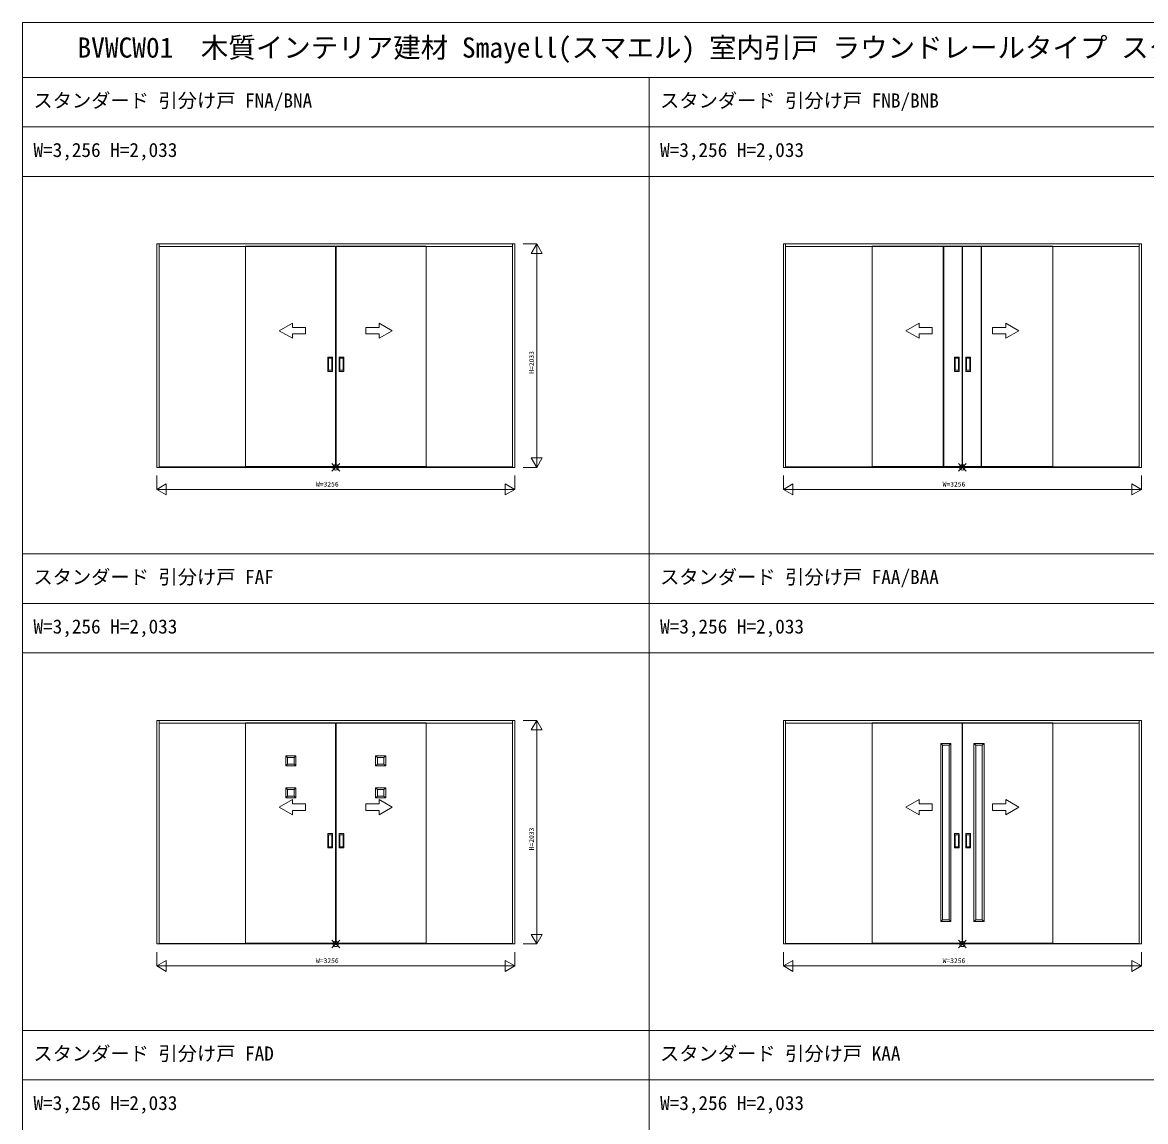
# Model space of a CAD drawing. Units: millimetres, scale not verified. Extents: x -14341 to 14341, y -10000 to 10000.
# Drawn here: x -14341 to -4125, y 1 to 10000 of the extents above; entities that cross this region are included whole.
import ezdxf
from ezdxf.enums import TextEntityAlignment as Align

# ---------------------------------------------------------------- set-up
doc = ezdxf.new("R2010")
doc.units = ezdxf.units.MM
doc.header["$LTSCALE"] = 50
doc.layers.add('0-0_0', color=7, linetype='Continuous')
for name, color, linetype, lineweight in [('0-1_YKK_F1', 7, 'Continuous', 18), ('0-2_YKK_IN', 1, 'Continuous', 18), ('0-3_YKK_A1', 4, 'Continuous', 18), ('0-4_YKK_N1', 2, 'Continuous', 18)]:
    doc.layers.add(name, color=color, linetype=linetype, lineweight=lineweight)
doc.styles.add('ＭＳ ゴシック', font='')
doc.styles.get('ＭＳ ゴシック').set_extended_font_data('MS Gothic')

msp = doc.modelspace()

# ---------------------------------------------------------------- linework, layer by layer
at = {"layer": '0-1_YKK_F1'}
for p, q in [((-14340.51, -10000), (-14340.51, 10000)), ((-14340.51, 10000), (14340.51, 10000)), ((-14340.51, 9500), (14159.49, 9500)), ((-8640.51, -10000), (-8640.51, 9500)), ((-14340.51, 9050), (14159.49, 9050)), ((-14340.51, 8600), (14159.49, 8600)), ((-14340.51, 5165), (14159.49, 5165)), ((-14340.51, 4715), (14159.49, 4715)), ((-14340.51, 4265), (14159.49, 4265)), ((-14340.51, 830), (14159.49, 830)), ((-14340.51, 380), (14159.49, 380))]:
    msp.add_line(p, q, dxfattribs=at)
at = {"layer": '0-2_YKK_IN'}
for p, q in [((-11525.86, 5917.14), (-11455.15, 5987.86)), ((-11525.86, 5987.86), (-11455.15, 5917.14)), ((-5825.86, 5917.14), (-5755.15, 5987.86)), ((-5825.86, 5987.86), (-5755.15, 5917.14)), ((-11525.86, 1582.14), (-11455.15, 1652.86)), ((-11525.86, 1652.86), (-11455.15, 1582.14)), ((-5825.86, 1582.14), (-5755.15, 1652.86)), ((-5825.86, 1652.86), (-5755.15, 1582.14))]:
    msp.add_line(p, q, dxfattribs=at)
for centre in [(-11490.51, 5952.5), (-5790.51, 5952.5), (-11490.51, 1617.5), (-5790.51, 1617.5)]:
    msp.add_circle(centre, 25, dxfattribs=at)
at = {"layer": '0-3_YKK_A1'}
for p, q in [((-13098.51, 7985.5), (-13098.51, 5952.5)), ((-9882.51, 5952.5), (-9882.51, 7985.5)), ((-7398.51, 7985.5), (-7398.51, 5952.5)), ((-4182.51, 5952.5), (-4182.51, 7985.5)), ((-13098.51, 7961.5), (-9882.51, 7961.5)), ((-12312.51, 5960.5), (-12312.51, 7964.5)), ((-10668.51, 5960.5), (-10668.51, 7964.5)), ((-7398.51, 7961.5), (-4182.51, 7961.5)), ((-5964.51, 7964.5), (-5964.51, 5960.5)), ((-5960.51, 7964.5), (-5960.51, 5960.5)), ((-5792.51, 5960.5), (-5792.51, 7964.5)), ((-5788.51, 5960.5), (-5788.51, 7964.5)), ((-5620.51, 7964.5), (-5620.51, 5960.5)), ((-5616.51, 7964.5), (-5616.51, 5960.5)), ((-12004.51, 7195.91), (-11884.51, 7265.19)), ((-11884.51, 7225.91), (-11884.51, 7265.19)), ((-10976.5, 7195.91), (-11096.5, 7265.19)), ((-11096.5, 7225.91), (-11096.5, 7265.19)), ((-6304.51, 7195.91), (-6184.51, 7265.19)), ((-6184.51, 7225.91), (-6184.51, 7265.19)), ((-5276.5, 7195.91), (-5396.5, 7265.19)), ((-5396.5, 7225.91), (-5396.5, 7265.19)), ((-12004.51, 7195.91), (-11884.51, 7126.63)), ((-11884.51, 7126.63), (-11884.51, 7165.91)), ((-10976.5, 7195.91), (-11096.5, 7126.63)), ((-11096.5, 7126.63), (-11096.5, 7165.91)), ((-6304.51, 7195.91), (-6184.51, 7126.63)), ((-6184.51, 7126.63), (-6184.51, 7165.91)), ((-5276.5, 7195.91), (-5396.5, 7126.63)), ((-5396.5, 7126.63), (-5396.5, 7165.91)), ((-11563.51, 6826.5), (-11563.51, 6954.5)), ((-11562.51, 6955.5), (-11522.51, 6955.5)), ((-11521.51, 6826.5), (-11521.51, 6954.5)), ((-11459.51, 6826.5), (-11459.51, 6954.5)), ((-11418.51, 6955.5), (-11458.51, 6955.5)), ((-11417.51, 6826.5), (-11417.51, 6954.5)), ((-5863.51, 6826.5), (-5863.51, 6954.5)), ((-5862.51, 6955.5), (-5822.51, 6955.5)), ((-5821.51, 6826.5), (-5821.51, 6954.5)), ((-5759.51, 6826.5), (-5759.51, 6954.5)), ((-5718.51, 6955.5), (-5758.51, 6955.5)), ((-5717.51, 6826.5), (-5717.51, 6954.5)), ((-11557.51, 6944.5), (-11557.51, 6836.5)), ((-11528.51, 6945.5), (-11556.51, 6945.5)), ((-11527.51, 6836.5), (-11527.51, 6944.5)), ((-11453.51, 6836.5), (-11453.51, 6944.5)), ((-11452.51, 6945.5), (-11424.51, 6945.5)), ((-11423.51, 6944.5), (-11423.51, 6836.5)), ((-5857.51, 6944.5), (-5857.51, 6836.5)), ((-5828.51, 6945.5), (-5856.51, 6945.5)), ((-5827.51, 6836.5), (-5827.51, 6944.5)), ((-5753.51, 6836.5), (-5753.51, 6944.5)), ((-5752.51, 6945.5), (-5724.51, 6945.5)), ((-5723.51, 6944.5), (-5723.51, 6836.5)), ((-11562.51, 6825.5), (-11522.51, 6825.5)), ((-11556.51, 6835.5), (-11528.51, 6835.5)), ((-11418.51, 6825.5), (-11458.51, 6825.5)), ((-11424.51, 6835.5), (-11452.51, 6835.5)), ((-5862.51, 6825.5), (-5822.51, 6825.5)), ((-5856.51, 6835.5), (-5828.51, 6835.5)), ((-5718.51, 6825.5), (-5758.51, 6825.5)), ((-5724.51, 6835.5), (-5752.51, 6835.5)), ((-13098.51, 5952.5), (-13118.51, 5952.5)), ((-13118.51, 5952.5), (-13098.51, 5952.5)), ((-13098.51, 5956.5), (-9882.51, 5956.5)), ((-13098.51, 5952.5), (-9882.51, 5952.5)), ((-11492.51, 5960.5), (-12312.51, 5960.5)), ((-11488.51, 5960.5), (-10668.51, 5960.5)), ((-9862.51, 5952.5), (-9882.51, 5952.5)), ((-7398.51, 5952.5), (-7418.51, 5952.5)), ((-7418.51, 5952.5), (-7398.51, 5952.5)), ((-7398.51, 5956.5), (-4182.51, 5956.5)), ((-7398.51, 5952.5), (-4182.51, 5952.5)), ((-6612.51, 5960.5), (-5792.51, 5960.5)), ((-4968.51, 5960.5), (-5788.51, 5960.5)), ((-4162.51, 5952.5), (-4182.51, 5952.5)), ((-13098.51, 3650.5), (-13098.51, 1617.5)), ((-13098.51, 3626.5), (-9882.51, 3626.5)), ((-11492.51, 1625.5), (-11492.51, 3629.5)), ((-11488.51, 1625.5), (-11488.51, 3629.5)), ((-9882.51, 1617.5), (-9882.51, 3650.5)), ((-7398.51, 3650.5), (-7398.51, 1617.5)), ((-7398.51, 3626.5), (-4182.51, 3626.5)), ((-5792.51, 1625.5), (-5792.51, 3629.5)), ((-5788.51, 1625.5), (-5788.51, 3629.5)), ((-4182.51, 1617.5), (-4182.51, 3650.5)), ((-5987.01, 3441), (-5987.01, 1821)), ((-5895.01, 3441), (-5987.01, 3441)), ((-5971.01, 3425), (-5987.01, 3441)), ((-5971.01, 3425), (-5971.01, 1837)), ((-5911.01, 3425), (-5971.01, 3425)), ((-5911.01, 3425), (-5895.01, 3441)), ((-5686.01, 3441), (-5594.01, 3441)), ((-5670.01, 3425), (-5686.01, 3441)), ((-5670.01, 3425), (-5610.01, 3425)), ((-5610.01, 3425), (-5594.01, 3441)), ((-5610.01, 3425), (-5610.01, 1837)), ((-5594.01, 3441), (-5594.01, 1821)), ((-11945.01, 3329.5), (-11853.01, 3329.5)), ((-11929.01, 3313.5), (-11945.01, 3329.5)), ((-11929.01, 3313.5), (-11869.01, 3313.5)), ((-11869.01, 3313.5), (-11853.01, 3329.5)), ((-11869.01, 3313.5), (-11869.01, 3253.5)), ((-11853.01, 3329.5), (-11853.01, 3237.5)), ((-11128.01, 3329.5), (-11128.01, 3237.5)), ((-11036.01, 3329.5), (-11128.01, 3329.5)), ((-11112.01, 3313.5), (-11128.01, 3329.5)), ((-11112.01, 3313.5), (-11112.01, 3253.5)), ((-11052.01, 3313.5), (-11112.01, 3313.5)), ((-11052.01, 3313.5), (-11036.01, 3329.5)), ((-11929.01, 3253.5), (-11945.01, 3237.5)), ((-11869.01, 3253.5), (-11853.01, 3237.5)), ((-11112.01, 3253.5), (-11128.01, 3237.5)), ((-11052.01, 3253.5), (-11036.01, 3237.5)), ((-11945.01, 3037.5), (-11853.01, 3037.5)), ((-11929.01, 3021.5), (-11945.01, 3037.5)), ((-11929.01, 3021.5), (-11869.01, 3021.5)), ((-11869.01, 3021.5), (-11853.01, 3037.5)), ((-11869.01, 3021.5), (-11869.01, 2961.5)), ((-11853.01, 3037.5), (-11853.01, 2945.5)), ((-11128.01, 3037.5), (-11128.01, 2945.5)), ((-11036.01, 3037.5), (-11128.01, 3037.5)), ((-11112.01, 3021.5), (-11128.01, 3037.5)), ((-11112.01, 3021.5), (-11112.01, 2961.5)), ((-11052.01, 3021.5), (-11112.01, 3021.5)), ((-11052.01, 3021.5), (-11036.01, 3037.5)), ((-12004.51, 2860.91), (-11884.51, 2930.19)), ((-12004.51, 2860.91), (-11884.51, 2791.63)), ((-11929.01, 2961.5), (-11945.01, 2945.5)), ((-11884.51, 2890.91), (-11884.51, 2930.19)), ((-11869.01, 2961.5), (-11853.01, 2945.5)), ((-11112.01, 2961.5), (-11128.01, 2945.5)), ((-10976.5, 2860.91), (-11096.5, 2930.19)), ((-11096.5, 2890.91), (-11096.5, 2930.19)), ((-10976.5, 2860.91), (-11096.5, 2791.63)), ((-11052.01, 2961.5), (-11036.01, 2945.5)), ((-6304.51, 2860.91), (-6184.51, 2930.19)), ((-6304.51, 2860.91), (-6184.51, 2791.63)), ((-6184.51, 2890.91), (-6184.51, 2930.19)), ((-5276.5, 2860.91), (-5396.5, 2930.19)), ((-5396.5, 2890.91), (-5396.5, 2930.19)), ((-5276.5, 2860.91), (-5396.5, 2791.63)), ((-11884.51, 2791.63), (-11884.51, 2830.91)), ((-11096.5, 2791.63), (-11096.5, 2830.91)), ((-6184.51, 2791.63), (-6184.51, 2830.91)), ((-5396.5, 2791.63), (-5396.5, 2830.91)), ((-11563.51, 2491.5), (-11563.51, 2619.5)), ((-11562.51, 2620.5), (-11522.51, 2620.5)), ((-11557.51, 2609.5), (-11557.51, 2501.5)), ((-11528.51, 2610.5), (-11556.51, 2610.5)), ((-11527.51, 2501.5), (-11527.51, 2609.5)), ((-11521.51, 2491.5), (-11521.51, 2619.5)), ((-11459.51, 2491.5), (-11459.51, 2619.5)), ((-11418.51, 2620.5), (-11458.51, 2620.5)), ((-11453.51, 2501.5), (-11453.51, 2609.5)), ((-11452.51, 2610.5), (-11424.51, 2610.5)), ((-11423.51, 2609.5), (-11423.51, 2501.5)), ((-11417.51, 2491.5), (-11417.51, 2619.5)), ((-5863.51, 2491.5), (-5863.51, 2619.5)), ((-5862.51, 2620.5), (-5822.51, 2620.5)), ((-5857.51, 2609.5), (-5857.51, 2501.5)), ((-5828.51, 2610.5), (-5856.51, 2610.5)), ((-5827.51, 2501.5), (-5827.51, 2609.5)), ((-5821.51, 2491.5), (-5821.51, 2619.5)), ((-5759.51, 2491.5), (-5759.51, 2619.5)), ((-5718.51, 2620.5), (-5758.51, 2620.5)), ((-5753.51, 2501.5), (-5753.51, 2609.5)), ((-5752.51, 2610.5), (-5724.51, 2610.5)), ((-5723.51, 2609.5), (-5723.51, 2501.5)), ((-5717.51, 2491.5), (-5717.51, 2619.5)), ((-11562.51, 2490.5), (-11522.51, 2490.5)), ((-11556.51, 2500.5), (-11528.51, 2500.5)), ((-11418.51, 2490.5), (-11458.51, 2490.5)), ((-11424.51, 2500.5), (-11452.51, 2500.5)), ((-5862.51, 2490.5), (-5822.51, 2490.5)), ((-5856.51, 2500.5), (-5828.51, 2500.5)), ((-5718.51, 2490.5), (-5758.51, 2490.5)), ((-5724.51, 2500.5), (-5752.51, 2500.5)), ((-5971.01, 1837), (-5987.01, 1821)), ((-5911.01, 1837), (-5895.01, 1821)), ((-5670.01, 1837), (-5686.01, 1821)), ((-5610.01, 1837), (-5594.01, 1821)), ((-13098.51, 1617.5), (-13118.51, 1617.5)), ((-13118.51, 1617.5), (-13098.51, 1617.5)), ((-13098.51, 1621.5), (-9882.51, 1621.5)), ((-13098.51, 1617.5), (-9882.51, 1617.5)), ((-12312.51, 1625.5), (-11492.51, 1625.5)), ((-10668.51, 1625.5), (-11488.51, 1625.5)), ((-9862.51, 1617.5), (-9882.51, 1617.5)), ((-7398.51, 1617.5), (-7418.51, 1617.5)), ((-7418.51, 1617.5), (-7398.51, 1617.5)), ((-7398.51, 1621.5), (-4182.51, 1621.5)), ((-7398.51, 1617.5), (-4182.51, 1617.5)), ((-6612.51, 1625.5), (-5792.51, 1625.5)), ((-4968.51, 1625.5), (-5788.51, 1625.5)), ((-4162.51, 1617.5), (-4182.51, 1617.5))]:
    msp.add_line(p, q, dxfattribs=at)
for points in [[(-9882.51, 5952.5), (-9862.51, 5952.5), (-9862.51, 7985.5), (-13118.51, 7985.5), (-13118.51, 5952.5)], [(-4182.51, 5952.5), (-4162.51, 5952.5), (-4162.51, 7985.5), (-7418.51, 7985.5), (-7418.51, 5952.5)], [(-12312.51, 7964.5), (-11492.51, 7964.5), (-11492.51, 5960.5)], [(-10668.51, 7964.5), (-11488.51, 7964.5), (-11488.51, 5960.5)], [(-5792.51, 7964.5), (-6612.51, 7964.5), (-6612.51, 5960.5)], [(-5788.51, 7964.5), (-4968.51, 7964.5), (-4968.51, 5960.5)], [(-11884.51, 7225.91), (-11764.51, 7225.91), (-11764.51, 7165.91), (-11884.51, 7165.91)], [(-11096.5, 7225.91), (-11216.5, 7225.91), (-11216.5, 7165.91), (-11096.5, 7165.91)], [(-6184.51, 7225.91), (-6064.51, 7225.91), (-6064.51, 7165.91), (-6184.51, 7165.91)], [(-5396.5, 7225.91), (-5516.5, 7225.91), (-5516.5, 7165.91), (-5396.5, 7165.91)], [(-9882.51, 1617.5), (-9862.51, 1617.5), (-9862.51, 3650.5), (-13118.51, 3650.5), (-13118.51, 1617.5)], [(-11492.51, 3629.5), (-12312.51, 3629.5), (-12312.51, 1625.5)], [(-11488.51, 3629.5), (-10668.51, 3629.5), (-10668.51, 1625.5)], [(-4182.51, 1617.5), (-4162.51, 1617.5), (-4162.51, 3650.5), (-7418.51, 3650.5), (-7418.51, 1617.5)], [(-5792.51, 3629.5), (-6612.51, 3629.5), (-6612.51, 1625.5)], [(-5788.51, 3629.5), (-4968.51, 3629.5), (-4968.51, 1625.5)], [(-5987.01, 1821), (-5895.01, 1821), (-5895.01, 3441)], [(-5971.01, 1837), (-5911.01, 1837), (-5911.01, 3425)], [(-5594.01, 1821), (-5686.01, 1821), (-5686.01, 3441)], [(-5610.01, 1837), (-5670.01, 1837), (-5670.01, 3425)], [(-11853.01, 3237.5), (-11945.01, 3237.5), (-11945.01, 3329.5)], [(-11869.01, 3253.5), (-11929.01, 3253.5), (-11929.01, 3313.5)], [(-11128.01, 3237.5), (-11036.01, 3237.5), (-11036.01, 3329.5)], [(-11112.01, 3253.5), (-11052.01, 3253.5), (-11052.01, 3313.5)], [(-11853.01, 2945.5), (-11945.01, 2945.5), (-11945.01, 3037.5)], [(-11869.01, 2961.5), (-11929.01, 2961.5), (-11929.01, 3021.5)], [(-11128.01, 2945.5), (-11036.01, 2945.5), (-11036.01, 3037.5)], [(-11112.01, 2961.5), (-11052.01, 2961.5), (-11052.01, 3021.5)], [(-11884.51, 2890.91), (-11764.51, 2890.91), (-11764.51, 2830.91), (-11884.51, 2830.91)], [(-11096.5, 2890.91), (-11216.5, 2890.91), (-11216.5, 2830.91), (-11096.5, 2830.91)], [(-6184.51, 2890.91), (-6064.51, 2890.91), (-6064.51, 2830.91), (-6184.51, 2830.91)], [(-5396.5, 2890.91), (-5516.5, 2890.91), (-5516.5, 2830.91), (-5396.5, 2830.91)]]:
    msp.add_lwpolyline(points, dxfattribs=at)
for centre, start, end in [((-11562.51, 6954.5), 90, 180), ((-11522.51, 6954.5), 0, 90), ((-11458.51, 6954.5), 90, 180), ((-11418.51, 6954.5), 0, 90), ((-5862.51, 6954.5), 90, 180), ((-5822.51, 6954.5), 0, 90), ((-5758.51, 6954.5), 90, 180), ((-5718.51, 6954.5), 0, 90), ((-11556.51, 6944.5), 90, 180), ((-11528.51, 6944.5), 360, 90), ((-11452.51, 6944.5), 90, 180), ((-11424.51, 6944.5), 0, 90), ((-5856.51, 6944.5), 90, 180), ((-5828.51, 6944.5), 360, 90), ((-5752.51, 6944.5), 90, 180), ((-5724.51, 6944.5), 0, 90), ((-11562.51, 6826.5), 180, 270), ((-11556.51, 6836.5), 180, 270), ((-11528.51, 6836.5), 270, 360), ((-11522.51, 6826.5), 270, 0), ((-11458.51, 6826.5), 180, 270), ((-11452.51, 6836.5), 180, 270), ((-11424.51, 6836.5), 270, 0), ((-11418.51, 6826.5), 270, 0), ((-5862.51, 6826.5), 180, 270), ((-5856.51, 6836.5), 180, 270), ((-5828.51, 6836.5), 270, 360), ((-5822.51, 6826.5), 270, 0), ((-5758.51, 6826.5), 180, 270), ((-5752.51, 6836.5), 180, 270), ((-5724.51, 6836.5), 270, 0), ((-5718.51, 6826.5), 270, 0), ((-11562.51, 2619.5), 90, 180), ((-11556.51, 2609.5), 90, 180), ((-11528.51, 2609.5), 360, 90), ((-11522.51, 2619.5), 0, 90), ((-11458.51, 2619.5), 90, 180), ((-11452.51, 2609.5), 90, 180), ((-11424.51, 2609.5), 0, 90), ((-11418.51, 2619.5), 0, 90), ((-5862.51, 2619.5), 90, 180), ((-5856.51, 2609.5), 90, 180), ((-5828.51, 2609.5), 360, 90), ((-5822.51, 2619.5), 0, 90), ((-5758.51, 2619.5), 90, 180), ((-5752.51, 2609.5), 90, 180), ((-5724.51, 2609.5), 0, 90), ((-5718.51, 2619.5), 0, 90), ((-11562.51, 2491.5), 180, 270), ((-11556.51, 2501.5), 180, 270), ((-11528.51, 2501.5), 270, 360), ((-11522.51, 2491.5), 270, 0), ((-11458.51, 2491.5), 180, 270), ((-11452.51, 2501.5), 180, 270), ((-11424.51, 2501.5), 270, 0), ((-11418.51, 2491.5), 270, 0), ((-5862.51, 2491.5), 180, 270), ((-5856.51, 2501.5), 180, 270), ((-5828.51, 2501.5), 270, 360), ((-5822.51, 2491.5), 270, 0), ((-5758.51, 2491.5), 180, 270), ((-5752.51, 2501.5), 180, 270), ((-5724.51, 2501.5), 270, 0), ((-5718.51, 2491.5), 270, 0)]:
    msp.add_arc(centre, 1, start, end, dxfattribs=at)
at = {"layer": '0-4_YKK_N1'}
for p, q in [((-9787.51, 7985.5), (-9662.51, 7985.5)), ((-9662.51, 7985.5), (-9662.51, 5952.5)), ((-9712.51, 7898.9), (-9612.51, 7898.9)), ((-9712.51, 6039.1), (-9612.51, 6039.1)), ((-9787.51, 5952.5), (-9662.51, 5952.5)), ((-9862.51, 5877.5), (-9862.51, 5752.5)), ((-4162.51, 5877.5), (-4162.51, 5752.5)), ((-13118.51, 5752.5), (-13031.91, 5802.5)), ((-13118.51, 5752.5), (-13031.91, 5702.5)), ((-13031.91, 5802.5), (-13031.91, 5702.5)), ((-9949.11, 5802.5), (-9862.51, 5752.5)), ((-7418.51, 5752.5), (-7331.91, 5802.5)), ((-7418.51, 5752.5), (-7331.91, 5702.5)), ((-7331.91, 5802.5), (-7331.91, 5702.5)), ((-4249.11, 5802.5), (-4162.51, 5752.5)), ((-9787.51, 3650.5), (-9662.51, 3650.5)), ((-9662.51, 3650.5), (-9662.51, 1617.5)), ((-9712.51, 3563.9), (-9612.51, 3563.9)), ((-9712.51, 1704.1), (-9612.51, 1704.1)), ((-9862.51, 1542.5), (-9862.51, 1417.5)), ((-9787.51, 1617.5), (-9662.51, 1617.5)), ((-4162.51, 1542.5), (-4162.51, 1417.5)), ((-13118.51, 1417.5), (-13031.91, 1467.5)), ((-13031.91, 1467.5), (-13031.91, 1367.5)), ((-9949.11, 1467.5), (-9862.51, 1417.5)), ((-7418.51, 1417.5), (-7331.91, 1467.5)), ((-7331.91, 1467.5), (-7331.91, 1367.5)), ((-4249.11, 1467.5), (-4162.51, 1417.5)), ((-13118.51, 1417.5), (-13031.91, 1367.5)), ((-7418.51, 1417.5), (-7331.91, 1367.5))]:
    msp.add_line(p, q, dxfattribs=at)
for points in [[(-9712.51, 7898.9), (-9662.51, 7985.5), (-9612.51, 7898.9)], [(-9712.51, 6039.1), (-9662.51, 5952.5), (-9612.51, 6039.1)], [(-13118.51, 5877.5), (-13118.51, 5752.5), (-9862.51, 5752.5)], [(-7418.51, 5877.5), (-7418.51, 5752.5), (-4162.51, 5752.5)], [(-9949.11, 5802.5), (-9949.11, 5702.5), (-9862.51, 5752.5)], [(-4249.11, 5802.5), (-4249.11, 5702.5), (-4162.51, 5752.5)], [(-9712.51, 3563.9), (-9662.51, 3650.5), (-9612.51, 3563.9)], [(-9712.51, 1704.1), (-9662.51, 1617.5), (-9612.51, 1704.1)], [(-13118.51, 1542.5), (-13118.51, 1417.5), (-9862.51, 1417.5)], [(-7418.51, 1542.5), (-7418.51, 1417.5), (-4162.51, 1417.5)], [(-9949.11, 1467.5), (-9949.11, 1367.5), (-9862.51, 1417.5)], [(-4249.11, 1467.5), (-4249.11, 1367.5), (-4162.51, 1417.5)]]:
    msp.add_lwpolyline(points, dxfattribs=at)

# ---------------------------------------------------------------- texts
at = {"layer": '0-0_0', "style": 'ＭＳ ゴシック'}
for s, height, p in [('BVWCW01  木質インテリア建材 Smayell(スマエル) 室内引戸 ラウンドレールタイプ スタンダード 引分け戸 呼称幅(W)325 意匠図(1／2)', 183.3, (-13840.51, 9625)), ('スタンダード 引分け戸 FNA/BNA', 128.3, (-14240.51, 9187.5)), ('スタンダード 引分け戸 FNB/BNB', 128.3, (-8540.51, 9187.5)), ('W=3,256 H=2,033', 128.3, (-14240.51, 8737.5)), ('W=3,256 H=2,033', 128.3, (-8540.51, 8737.5)), ('スタンダード 引分け戸 FAF', 128.3, (-14240.51, 4852.5)), ('スタンダード 引分け戸 FAA/BAA', 128.3, (-8540.51, 4852.5)), ('W=3,256 H=2,033', 128.3, (-14240.51, 4402.5)), ('W=3,256 H=2,033', 128.3, (-8540.51, 4402.5)), ('スタンダード 引分け戸 FAD', 128.3, (-14240.51, 517.5)), ('スタンダード 引分け戸 KAA', 128.3, (-8540.51, 517.5)), ('W=3,256 H=2,033', 128.3, (-14240.51, 67.5)), ('W=3,256 H=2,033', 128.3, (-8540.51, 67.5))]:
    msp.add_text(s, height=height, dxfattribs=at).set_placement(p, align=Align.BOTTOM_LEFT)
at = {"layer": '0-4_YKK_N1', "color": 7, "style": 'ＭＳ ゴシック'}
for p in [(-9674.51, 6804), (-9674.51, 2469)]:
    msp.add_text('H=2033', height=43.99, rotation=90, dxfattribs=at).set_placement(p, align=Align.BOTTOM_LEFT)
for p in [(-11670.51, 5764.5), (-5970.51, 5764.5), (-11670.51, 1429.5), (-5970.51, 1429.5)]:
    msp.add_text('W=3256', height=43.99, dxfattribs=at).set_placement(p, align=Align.BOTTOM_LEFT)

doc.saveas('drawing.dxf')
